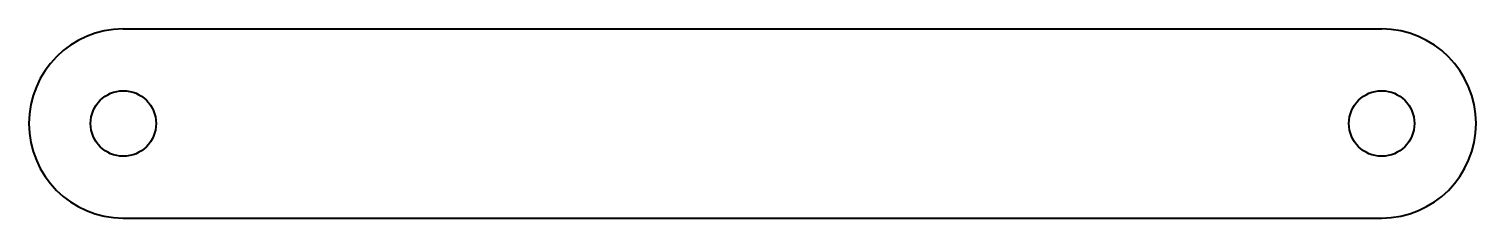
# Model space of a CAD drawing. Header units: inches. Extents: x -29.24 to -23.49, y -5.63 to -4.88.
import ezdxf

# ---------------------------------------------------------------- set-up
doc = ezdxf.new("R2010")
doc.units = ezdxf.units.IN
doc.header["$MEASUREMENT"] = 0
doc.layers.add('Visible', color=7, linetype='Continuous', lineweight=40)

msp = doc.modelspace()

# ---------------------------------------------------------------- linework, layer by layer
at = {"layer": 'Visible'}
for p, q in [((-28.8655, -4.8822), (-23.8655, -4.8822)), ((-28.8655, -5.6322), (-23.8655, -5.6322))]:
    msp.add_line(p, q, dxfattribs=at)
for centre in [(-28.8655, -5.2572), (-23.8655, -5.2572)]:
    msp.add_circle(centre, 0.13, dxfattribs=at)
for centre, start, end in [((-28.8655, -5.2572), 90, 180), ((-23.8655, -5.2572), 0, 90), ((-28.8655, -5.2572), 180, 270), ((-23.8655, -5.2572), 270, 0)]:
    msp.add_arc(centre, 0.375, start, end, dxfattribs=at)

doc.saveas('drawing.dxf')
